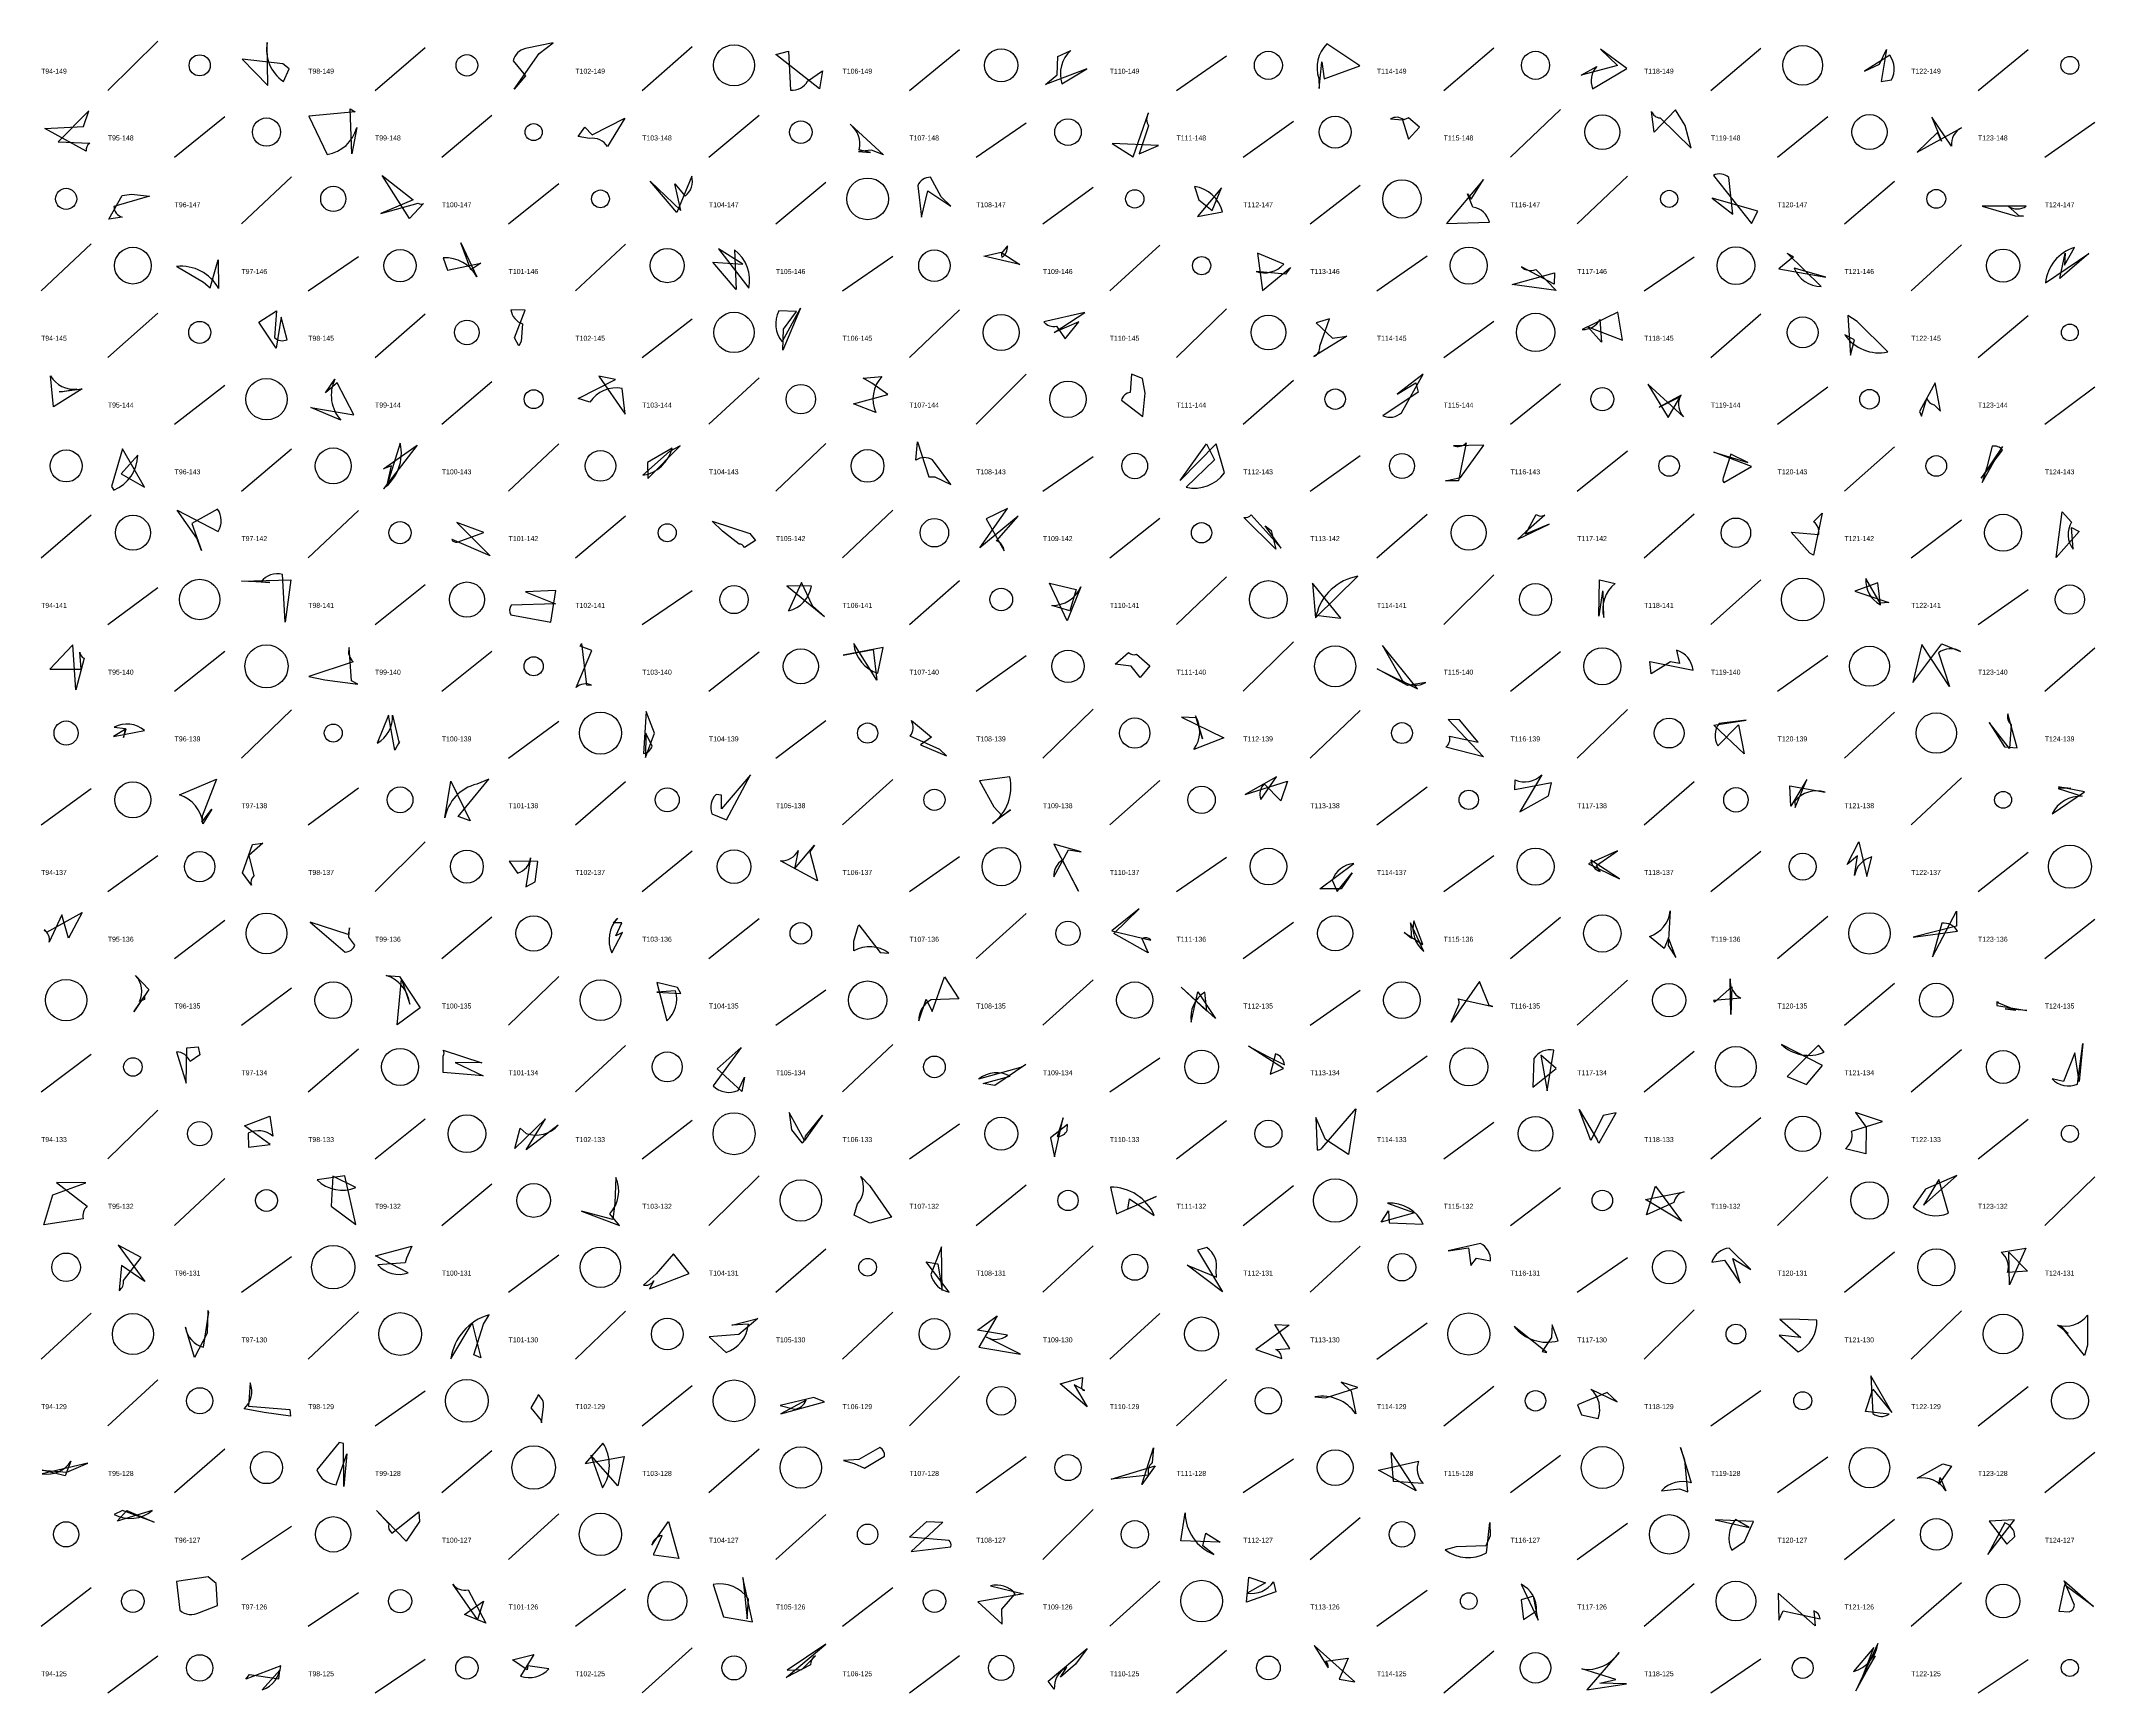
# Model space of a CAD drawing. Header units: millimetres. Extents: x -1 to 9990, y 0 to 15990.
# Drawn here: x 3760 to 4990, y 5000 to 5990 of the extents above; entities that cross this region are included whole.
import ezdxf

# ---------------------------------------------------------------- set-up
doc = ezdxf.new("R2010")
doc.units = ezdxf.units.MM
doc.layers.add('TEXT', color=3, linetype='Continuous')
doc.layers.add('WALL', color=1, linetype='Continuous')

msp = doc.modelspace()

# ---------------------------------------------------------------- linework, layer by layer
for points in [[(3880.4, 5978.7), (3895.7, 5963), (3895.4, 5988.6, 0.3), (3905.1, 5965.4), (3908.6, 5973), (3904.7, 5975.9)], [(4058.2, 5982), (4066.6, 5988.5), (4050.2, 5985.1, 0.3), (4042.8, 5977.7), (4050.2, 5968.7), (4043.3, 5960.7)], [(4200.1, 5981.5), (4207.6, 5983.5), (4208.9, 5960.2, 0.3), (4219, 5965.5), (4227.9, 5971.7), (4226.2, 5961)], [(4368.5, 5969.3), (4369, 5980.2), (4376.6, 5983.8, 0.3), (4371.4, 5964), (4386.3, 5973), (4361.5, 5963.5)], [(4528.4, 5967), (4549.7, 5974.7), (4530.1, 5987.8, 0.3), (4525.3, 5967.1), (4525.4, 5961.2), (4527, 5977)], [(4704, 5974.9), (4682.3, 5969.2), (4691.7, 5974.3, 0.3), (4689.2, 5960.9), (4709.7, 5973.1), (4694, 5984.7)], [(4865.2, 5984.5), (4862, 5965.4), (4868.1, 5966.3, 0.3), (4867.1, 5981), (4852, 5971.5), (4860.9, 5975.6)], [(3788.7, 5947.7), (3770.2, 5929.1), (3789.1, 5928.4, 0.3), (3787, 5923.5), (3762.2, 5937.2), (3785.5, 5938.4)], [(3948.2, 5947.2), (3920.3, 5944.6), (3931.4, 5921.6, 0.3), (3949, 5937.7), (3946.2, 5922), (3945.1, 5948.9)], [(4090.1, 5933.4), (4109.6, 5943.4), (4099.2, 5926.3, 0.3), (4088.5, 5931.2), (4081.6, 5932.3), (4085.6, 5937.9)], [(4401.5, 5928.2), (4414.1, 5920.2), (4423.2, 5946.5, 0.3), (4423.3, 5938.8), (4417.6, 5922), (4429.2, 5926.9)], [(4585.5, 5938), (4579, 5943.5), (4576.1, 5942.4, 0.3), (4568.1, 5942.9), (4575.3, 5942.4), (4579, 5930.8)], [(4738.8, 5948.3), (4726, 5935), (4724.4, 5947.4, 0.3), (4729.6, 5943.5), (4748.2, 5925.3), (4744.7, 5938.9)], [(4895.7, 5934.7), (4883.5, 5923), (4910, 5937.6, 0.3), (4904.1, 5926.6), (4892.3, 5943.9), (4898.1, 5929.5)], [(4249.6, 5923.4), (4256.8, 5922.7), (4249.9, 5924.4, 0.3), (4244.6, 5939.7), (4264.6, 5921.3), (4257.4, 5924.2)], [(3982.9, 5894.5), (3963.5, 5886.3), (3985.9, 5892.5, 0.3), (3989.1, 5892.2), (3980.7, 5883.2), (3964.2, 5909.1)], [(4143.2, 5888.1), (4139.6, 5904.1), (4145.7, 5896.6, 0.3), (4149.7, 5908.6), (4140.7, 5886.8), (4124.7, 5905.6)], [(4304.9, 5890.7), (4299, 5896.2), (4292.7, 5908, 0.3), (4285, 5902.8), (4287.3, 5884), (4291, 5899.8)], [(4623.9, 5906.7), (4601.6, 5880.3), (4627.5, 5881, 0.3), (4617.4, 5890.1), (4614.2, 5898), (4616.4, 5894.8)], [(4760.8, 5895.5), (4773.1, 5885.9), (4770.7, 5907.9, 0.3), (4761.5, 5909.1), (4784.3, 5880.3), (4788.1, 5887.6)], [(3814.1, 5897.8), (3824.9, 5896.7), (3803.5, 5890.4, 0.3), (3808.5, 5884.1), (3800.5, 5882.9), (3808.5, 5897.1)], [(4467, 5901.6), (4452.5, 5884.4), (4467.5, 5887.3, 0.3), (4450.8, 5902.4), (4453.4, 5894.4), (4461.4, 5888.1)], [(4947.3, 5884.6), (4944.8, 5884.6), (4938.1, 5890.6, 0.3), (4948.9, 5890.6), (4922.5, 5890.7), (4942.2, 5884.9)], [(4017.3, 5852.5), (4011.3, 5868.6), (4020.9, 5848.3, 0.3), (4000.9, 5859.6), (4003.4, 5852.3), (4023.3, 5856.4)], [(3861.3, 5841.7), (3866, 5858.5), (3866.3, 5841.4, 0.3), (3841.1, 5854.5), (3841.8, 5854.2), (3857.3, 5845.2)], [(4180.3, 5855.9), (4165.7, 5865), (4183.8, 5841.5, 0.3), (4175.2, 5864.4), (4176.2, 5840.7), (4162.3, 5857)], [(4324.6, 5860.7), (4334.9, 5863.1), (4335.3, 5860, 0.3), (4338.7, 5866.8), (4335.3, 5862.7), (4346.2, 5855.6)], [(4508.3, 5853.8), (4505.2, 5849.9), (4487.6, 5851.5, 0.3), (4504.2, 5855.9), (4488.5, 5862.4), (4491.4, 5840.1)], [(4800.7, 5853), (4828.8, 5848.2), (4809.8, 5853.5, 0.3), (4826.1, 5842.5), (4805.6, 5862.5), (4809.4, 5860.3)], [(4972.2, 5862.5), (4971.7, 5855.3), (4977.7, 5865.9, 0.3), (4960.4, 5844.7), (4986.4, 5862.3), (4969, 5847.3)], [(4666.3, 5850.6), (4666.2, 5843.9), (4646.6, 5854.3, 0.3), (4655.1, 5852.7), (4667.4, 5840.2), (4641.1, 5843.8)], [(3890.5, 5821.2), (3901, 5827.9), (3899.7, 5812, 0.3), (3907.3, 5810.6), (3903.7, 5824.1), (3900.7, 5805.6)], [(4043.6, 5811.7), (4050, 5828.4), (4041.4, 5828.6, 0.3), (4048.4, 5820.2), (4047.6, 5809.6), (4046.1, 5807)], [(4204.7, 5817), (4212.4, 5827.6), (4201.9, 5827.9, 0.3), (4203.8, 5809.4), (4214.8, 5829.6), (4204.2, 5804.3)], [(4366.7, 5814.9), (4385, 5826.9), (4360.6, 5821.4, 0.3), (4368.1, 5818.8), (4373.4, 5811.1), (4381.5, 5821.4)], [(4533.5, 5811.5), (4541.9, 5812.7), (4522.2, 5800.5, 0.3), (4525.9, 5806.7), (4531.7, 5823.1), (4523.6, 5820.8)], [(4707, 5810.4), (4704.2, 5827.1), (4683, 5816.8, 0.3), (4693.5, 5822.8), (4694.6, 5809.1), (4686.3, 5818.4)], [(4843.6, 5801.3), (4846, 5810.6), (4840.2, 5813.5, 0.3), (4865.9, 5803.3), (4847.7, 5821.5), (4842, 5825.1)], [(3784.6, 5781.2), (3767.4, 5770.5), (3765.7, 5789, 0.3), (3781.5, 5781.1), (3773.1, 5779.5), (3770.8, 5779.4)], [(3937.4, 5784.9), (3930.3, 5778.8), (3935.9, 5786.9, 0.3), (3939.5, 5762.4), (3921.6, 5770.1), (3947.4, 5765.7)], [(4094.1, 5788.8), (4109.7, 5766.1), (4108.1, 5781.4, 0.3), (4088.6, 5773.2), (4081.7, 5775.4), (4104, 5786.7)], [(4257.6, 5784.7), (4252.4, 5787.5), (4263.5, 5788.5, 0.3), (4259.9, 5767), (4246.5, 5772.3), (4267.1, 5777.9)], [(4419.6, 5787.3), (4413.1, 5790), (4412.3, 5779.1, 0.3), (4407, 5774.4), (4419.8, 5764.7), (4421.2, 5778.7)], [(4583.3, 5784.9), (4584.7, 5779.2), (4563.6, 5765.1, 0.3), (4574.7, 5766.9), (4587.7, 5790), (4572.2, 5778.1)], [(4742.2, 5777.4), (4729, 5770.2), (4741.5, 5776.4, 0.3), (4743.6, 5764.4), (4722.3, 5784.1), (4734.4, 5764.1)], [(4884.9, 5767.7), (4886.2, 5764.8), (4889.4, 5775.7, 0.3), (4893.7, 5771.7), (4897.6, 5767.9), (4894.3, 5784.8)], [(3808.8, 5745.2), (3802.1, 5722.7), (3803.6, 5720.5, 0.3), (3817.9, 5741.4), (3807.9, 5730.2), (3822, 5722.4)], [(3965.1, 5733.2), (3985.2, 5747.4), (3965, 5721.4, 0.3), (3975.1, 5748.6), (3967.3, 5723.8), (3969.9, 5735)], [(4142.7, 5747.1), (4136.4, 5743.6), (4120.4, 5729.4, 0.3), (4137.9, 5745.7), (4123.2, 5737.1), (4123.3, 5727.5)], [(4295.3, 5728.5), (4304.9, 5723.9), (4293.9, 5738.6, 0.3), (4283.8, 5738.4), (4284.9, 5749.4), (4291.7, 5728.4)], [(4457.9, 5748.3), (4462.8, 5738.7), (4445.8, 5722.3, 0.3), (4468.7, 5730.8), (4463.8, 5748.3), (4442.1, 5726.2)], [(4610, 5728.1), (4624.1, 5747.5), (4605.9, 5747.1, 0.3), (4613.4, 5748.8), (4608.9, 5726), (4601.1, 5726.1)], [(4934.7, 5746.6), (4921.8, 5727.7), (4934.7, 5744.4, 0.3), (4928.4, 5746.8), (4925.3, 5734.2), (4922.5, 5725)], [(4782.2, 5737), (4772, 5742), (4767.3, 5727.8, 0.3), (4767.8, 5725), (4784.3, 5734.6), (4761.7, 5743.2)], [(3853.3, 5691.8), (3841.6, 5708.5), (3866.1, 5695.7, 0.3), (3865.7, 5709.2), (3850.2, 5700.5), (3856.1, 5684.3)], [(4338.8, 5709.5), (4326, 5703.4), (4336.7, 5684.2, 0.3), (4332.2, 5690.1), (4345.2, 5705), (4322.2, 5685.9)], [(4966.8, 5680.2), (4970.4, 5707.5), (4976, 5701.4, 0.3), (4976.9, 5685.1), (4975.9, 5698.1), (4980.6, 5695.7)], [(4029, 5681.2), (4006.1, 5691), (4005.9, 5691, 0.3), (4009.1, 5689.3), (4025.1, 5695.2), (4009, 5701.1)], [(4184.5, 5694.5), (4187.8, 5690.3), (4181.3, 5686.2, 0.3), (4178, 5688.2), (4168, 5696), (4161.9, 5701.9)], [(4496.7, 5696.4), (4499.5, 5685.1), (4480.4, 5704.2, 0.3), (4484.7, 5705.8), (4502.7, 5685.8), (4493, 5699.2)], [(4663.2, 5700.1), (4649, 5694.1), (4655.3, 5705.9, 0.3), (4660.5, 5705.6), (4649.2, 5695.6), (4644.4, 5691.1)], [(4819.3, 5682.8), (4808.1, 5695.3), (4824.6, 5694, 0.3), (4821.5, 5701.6), (4826.6, 5706.8), (4821.5, 5681.5)], [(3909.5, 5666.7), (3906.1, 5641.4), (3904.5, 5670, 0.3), (3891.8, 5665.6), (3896.9, 5665.2), (3880, 5666)], [(4050.2, 5659.6), (4068.1, 5652.4), (4041.6, 5651.7, 0.3), (4041.3, 5645.8), (4065.2, 5641.4), (4068.2, 5660.4)], [(4221.9, 5651.2), (4215.4, 5665.2), (4207.6, 5648.2, 0.3), (4221.3, 5662.9), (4206.6, 5663.1), (4229.1, 5644.8)], [(4379.9, 5661), (4376, 5648.2), (4365.4, 5651.4, 0.3), (4382.6, 5662.5), (4374.6, 5642.3), (4363.9, 5664.8)], [(4521.5, 5664.8), (4523.2, 5644.1), (4548.6, 5668.9, 0.3), (4523.7, 5645.7), (4529.8, 5644.8), (4538.4, 5643.8)], [(4693, 5645), (4693.3, 5666.8), (4702.7, 5664.5, 0.3), (4695.9, 5644.2), (4695.4, 5659.9), (4695, 5660)], [(4866.6, 5653.2), (4861.3, 5652.8), (4852.8, 5667.6, 0.3), (4861.5, 5651.9), (4859.9, 5665), (4846.2, 5660.1)], [(3765.3, 5613.2), (3784, 5613.3), (3783.2, 5623.4, 0.3), (3785.9, 5619.8), (3780.9, 5600.8), (3779, 5627.8)], [(3949.6, 5604.2), (3946, 5606.2), (3944.5, 5626.3, 0.3), (3947, 5617.6), (3920.3, 5608.9), (3930, 5606.9)], [(4083.7, 5628.6), (4086.7, 5603.8), (4089.6, 5603.7, 0.3), (4080.4, 5602.3), (4089.8, 5624.5), (4082.9, 5627)], [(4258.4, 5625.1), (4260.5, 5606.6), (4246.7, 5628.6, 0.3), (4261.2, 5610.8), (4264.4, 5626.3), (4240.4, 5621.7)], [(4412.9, 5615.1), (4403.3, 5616.3), (4411.3, 5623.3, 0.3), (4416.1, 5622.2), (4424.1, 5615.2), (4418.2, 5608.3)], [(4584.4, 5601.5), (4563.3, 5627.5), (4575.4, 5606.3, 0.3), (4589.3, 5605.2), (4578.4, 5603.4), (4560.2, 5613.5)], [(4724.2, 5610.4), (4723.4, 5617.9), (4749.3, 5612.7, 0.3), (4739.4, 5624.7), (4741.3, 5616.6), (4735.8, 5617.6)], [(4881, 5605.3), (4898.4, 5628.4), (4909.5, 5623.9, 0.3), (4896.3, 5623), (4903, 5602.9), (4886.3, 5628.1)], [(3971.8, 5564.7), (3968.1, 5585.8), (3961.2, 5569, 0.3), (3970.4, 5585.7), (3974.5, 5568.8), (3974.6, 5570)], [(4127.3, 5574.9), (4122.3, 5587.9), (4120.7, 5562.8, 0.3), (4126, 5567.1), (4122.1, 5574.9), (4122, 5560.4)], [(4443, 5584.6), (4468.3, 5572.1), (4450.4, 5565.2, 0.3), (4451.3, 5585.4), (4455.5, 5571.5), (4451.7, 5584.2)], [(4935.9, 5566.7), (4943.4, 5566.2), (4937.9, 5586.5, 0.3), (4939.9, 5580), (4938.8, 5565.8), (4926.7, 5581.4)], [(3810.9, 5577.5), (3803.4, 5573), (3822, 5576.6, 0.3), (3803.8, 5578.6), (3810.3, 5577.8), (3809.4, 5572.4)], [(4302.2, 5561.4), (4298.2, 5565.1), (4280.5, 5573.2, 0.3), (4281.2, 5582.5), (4293.2, 5572.6), (4286.7, 5567.9)], [(4602.7, 5583.2), (4623.8, 5560.8), (4601.2, 5566.5, 0.3), (4603.5, 5573.1), (4620.6, 5569.5), (4609.5, 5582.9)], [(4761.7, 5579.7), (4781.2, 5582.7), (4764.9, 5580.8, 0.3), (4764.1, 5567.4), (4776.6, 5579.9), (4779.9, 5562.6)], [(4009.7, 5525), (4028.2, 5547.4), (4020.9, 5544.4, 0.3), (4001.9, 5524.2), (4005.3, 5546.1), (4016.9, 5522.5)], [(4167.5, 5529.7), (4167.5, 5537.8), (4164.2, 5538.1, 0.3), (4161.7, 5526.7), (4170.4, 5523), (4184.8, 5550)], [(4335.6, 5525.4), (4340.6, 5529), (4329.8, 5520.8, 0.3), (4340.1, 5548.8), (4321.9, 5546.3), (4330.6, 5530.8)], [(4506.5, 5546.2), (4502.5, 5534.4), (4492.5, 5544.6, 0.3), (4490.4, 5535.3), (4499.8, 5548.7), (4481.1, 5538.1)], [(4664.6, 5545.2), (4642.6, 5540.9), (4642.7, 5546.9, 0.3), (4658.7, 5549.9), (4645.5, 5527.8), (4662.7, 5537.3)], [(3856.3, 5521.7), (3862.3, 5529.4), (3856.9, 5520.6, 0.3), (3842.8, 5538), (3865, 5547.3), (3856.5, 5525.3)], [(4807.8, 5531.3), (4807.2, 5543.3), (4828.4, 5539.6, 0.3), (4810.2, 5534.2), (4810.5, 5530.4), (4817.4, 5547.1)], [(4975.6, 5542), (4968, 5541.7), (4982.3, 5537.1, 0.3), (4964.3, 5526.7), (4983.7, 5539.7), (4968.1, 5542.8)], [(3892.9, 5509), (3884.4, 5501.7), (3887.4, 5489.4, 0.3), (3886, 5483.8), (3880.6, 5491.2), (3886.6, 5508.2)], [(4057.5, 5498), (4040.4, 5498.3), (4045.4, 5491.1, 0.3), (4053.2, 5500.3), (4050.4, 5482.8), (4055.8, 5485.8)], [(4220.4, 5503.9), (4225, 5486.4), (4202.9, 5498.5, 0.3), (4213.4, 5504.7), (4211.2, 5493.7), (4223.1, 5507.8)], [(4366.5, 5508.4), (4381.3, 5480.2), (4371.8, 5498.9, 0.3), (4366.6, 5488.8), (4375.2, 5505.1), (4382.9, 5503.9)], [(4686.8, 5496.7), (4705.2, 5487.6), (4688.1, 5498.9, 0.3), (4693.8, 5492), (4691.5, 5495.6), (4704, 5504.4)], [(4848.7, 5509.9), (4853.5, 5489.1), (4856.3, 5500.8, 0.3), (4846.1, 5489.6), (4847.8, 5501.4), (4841.6, 5496.2)], [(4538.6, 5481.6), (4525.9, 5481.6), (4546.1, 5496.8, 0.3), (4533.3, 5486.8), (4536.2, 5480.1), (4545.2, 5491.3)], [(3776.5, 5452.1), (3772.4, 5466.1), (3764.9, 5449.7, 0.3), (3761.8, 5457.1), (3763.4, 5455.8), (3784.7, 5467.6)], [(3943.9, 5454.4), (3921.2, 5461.8), (3942.1, 5443.8, 0.3), (3948, 5447.9), (3944.4, 5452.7), (3944.8, 5458.4)], [(4107.8, 5461.4), (4102.7, 5461.3), (4105.2, 5464.1, 0.3), (4101.8, 5443.3), (4108.2, 5455.6), (4104.2, 5453.6)], [(4417.7, 5469.7), (4401.3, 5456.5), (4424.7, 5451, 0.3), (4419.3, 5452), (4423.1, 5443.4), (4402.4, 5454.9)], [(4576.3, 5455.5), (4587.6, 5448.4), (4582.2, 5462.5, 0.3), (4588.2, 5444.2), (4580.1, 5461.3), (4580.7, 5451.9)], [(4734.7, 5452.4), (4732, 5445.9), (4723.2, 5453.2, 0.3), (4735.6, 5468.5), (4734.4, 5447.7), (4739, 5440.6)], [(4907.2, 5459.3), (4881.1, 5452.8), (4907.8, 5456.3, 0.3), (4898.3, 5461.1), (4892.7, 5440.9), (4907.1, 5468.3)], [(4249.7, 5460.2), (4262.6, 5443.5), (4267.7, 5443.2, 0.3), (4246.8, 5444.5), (4246.7, 5450.3), (4249.3, 5459.3)], [(3821.9, 5417.3), (3821.9, 5415.3), (3818.9, 5414.1, 0.3), (3816.6, 5429.8), (3824.5, 5421.4), (3815.5, 5408)], [(3973.3, 5400.2), (3975.9, 5427.6), (3980.8, 5412.6, 0.3), (3966.6, 5429.8), (3974.6, 5429.2), (3987.1, 5410.4)], [(4141.1, 5422.6), (4128.7, 5425.6), (4134.7, 5402.7, 0.3), (4139.9, 5420.6), (4128.8, 5419.8), (4143.2, 5419)], [(4301.1, 5428.9), (4309.7, 5415.8), (4293.1, 5415.2, 0.3), (4285.7, 5402.6), (4290.1, 5415.6), (4293.6, 5408.2)], [(4621.4, 5426.1), (4604.4, 5401.8), (4609, 5412.3, 0.3), (4608.7, 5415.7), (4629.5, 5411.3), (4627.3, 5411.9)], [(4772.5, 5423), (4772, 5406.5), (4771.5, 5427.8, 0.3), (4777.9, 5416.2), (4761.6, 5414.7), (4762.1, 5413.8)], [(4442.7, 5422.7), (4458.2, 5408.5), (4456.9, 5419.8, 0.3), (4448.7, 5401.9), (4452.7, 5419.9), (4463.3, 5404.1)], [(4936.2, 5409.8), (4942.6, 5409), (4932.5, 5413.1, 0.3), (4931.2, 5414), (4931.3, 5411.8), (4949.2, 5408.9)], [(4483.1, 5387.5), (4494.3, 5381.5), (4504.6, 5376.2, 0.3), (4499.3, 5382.9), (4496, 5370.7), (4504, 5374)], [(4817.3, 5364.4), (4826.9, 5375.9), (4802.3, 5388.5, 0.3), (4827.8, 5383.8), (4824.5, 5388.1), (4805.6, 5369.3)], [(4977.9, 5383.5), (4971.1, 5366.3), (4964.3, 5367.8, 0.3), (4979.5, 5364.7), (4982.8, 5389.1), (4980.5, 5366.2)], [(3854.1, 5387), (3855.1, 5382.2), (3849.2, 5378.2, 0.3), (3841.2, 5384.1), (3846.8, 5365.2), (3847.3, 5386.4)], [(4024.8, 5369.6), (4000.8, 5371.6), (4000.9, 5381.5, 0.3), (4000.8, 5385.1), (4024, 5377.5), (4007.9, 5377.7)], [(4164.8, 5373.9), (4179.2, 5386.7), (4162.4, 5363.6, 0.3), (4177.5, 5360.9), (4181.3, 5368.8), (4179.6, 5360.2)], [(4331.1, 5363.9), (4324.2, 5365.1), (4340.3, 5369.5, 0.3), (4321.7, 5367.8), (4346.7, 5374.8), (4349.8, 5376.5)], [(4658.2, 5382), (4662, 5360.7), (4666, 5385.1, 0.3), (4654, 5380.1), (4653.4, 5362.8), (4667.4, 5374.1)], [(3881.9, 5339.8), (3897, 5345.5), (3898.8, 5333.6, 0.3), (3884, 5335.3), (3884.2, 5326.9), (3897.2, 5328.5)], [(4043.7, 5326.1), (4047, 5338.3), (4050.6, 5335.1, 0.3), (4069.7, 5340.1), (4050.6, 5325.4), (4062.1, 5344)], [(4208.1, 5347.7), (4209.5, 5337.4), (4215.5, 5329.5, 0.3), (4217.8, 5333.5), (4228, 5346.1), (4217.2, 5331)], [(4366.9, 5321.1), (4372.2, 5344.5), (4368.5, 5333.4, 0.3), (4374.6, 5337), (4374.7, 5340.6), (4364.6, 5332.6)], [(4529.2, 5331.5), (4523.4, 5344.8), (4524.2, 5325.3, 0.3), (4527.2, 5326.5), (4547.4, 5349.8), (4543, 5322.5)], [(4688.1, 5330.9), (4681.1, 5349.6), (4692, 5331.3, 0.3), (4693.2, 5329.5), (4703.2, 5347.6), (4695.4, 5346)], [(4853.1, 5338.9), (4852.8, 5322.9), (4840.6, 5326, 0.3), (4844.3, 5336.5), (4862.7, 5342.4), (4846.7, 5347.8)], [(3786.9, 5305.6), (3769.3, 5305.7), (3787.7, 5291.5, 0.3), (3785.3, 5284.1), (3761.6, 5280.4), (3767.1, 5298.4)], [(3948.6, 5280.6), (3942, 5309.7), (3925.3, 5307.3, 0.3), (3948.5, 5302.8), (3934.8, 5309.5), (3933.8, 5291.6)], [(4083.7, 5288.6), (4106.4, 5280.1), (4100.6, 5287.1, 0.3), (4104.3, 5308.7), (4103.6, 5293.3), (4102.5, 5283.6)], [(4256.4, 5281.4), (4247, 5286.3), (4249, 5292.9, 0.3), (4251, 5309.3), (4256.1, 5303.9), (4269.3, 5285.1)], [(4410.8, 5289.8), (4411.9, 5296), (4426.7, 5286, 0.3), (4400.4, 5303), (4404, 5287.1), (4427.8, 5297.3)], [(4742.5, 5282.6), (4720.8, 5295.5), (4744, 5300.2, 0.3), (4737.9, 5293.8), (4721.5, 5286.4), (4726.9, 5303.5)], [(4907.4, 5310), (4888.5, 5301.7), (4881.2, 5291.2, 0.3), (4902.3, 5287.4), (4896.6, 5307.6), (4887.3, 5292.2)], [(4567, 5288.7), (4567.3, 5281.7), (4587.8, 5280.9, 0.3), (4566.4, 5293.4), (4582.5, 5287.5), (4562.6, 5282)], [(3822.2, 5246.5), (3808.1, 5256.1), (3806.7, 5241, 0.3), (3809.3, 5247.1), (3819.9, 5260.9), (3806.2, 5268.3)], [(3978.8, 5260.5), (3978.1, 5257.7), (3961.7, 5256.4, 0.3), (3979.9, 5251.6), (3960.2, 5261.8), (3982.1, 5267.7)], [(4299.7, 5241), (4299.2, 5267.3), (4292.9, 5250.6, 0.3), (4303.8, 5240.1), (4290, 5258.2), (4297, 5257.1)], [(4446.3, 5256.3), (4464, 5249), (4463.7, 5252.8, 0.3), (4458.2, 5266.8), (4452.5, 5265.2), (4467.6, 5240.2)], [(4616.2, 5256), (4619.6, 5260.5), (4628.1, 5258.8, 0.3), (4622, 5269.2), (4602.6, 5264.8), (4614.8, 5266.7)], [(4773.1, 5260.2), (4784, 5253.6), (4771, 5266.5, 0.3), (4760.5, 5258), (4768.1, 5259.2), (4777.6, 5245.5)], [(4938.5, 5264), (4949.6, 5252.6), (4937.7, 5251.8, 0.3), (4933.9, 5264), (4948.6, 5266.5), (4938.9, 5244.5)], [(4138.8, 5263.1), (4128.4, 5251), (4120.7, 5244.3, 0.3), (4127, 5246.8), (4124.3, 5242.1), (4148.2, 5251.2)], [(3859.5, 5215.6), (3851.8, 5200.9), (3846.4, 5219.1, 0.3), (3857.3, 5207.1), (3860.4, 5228), (3859.8, 5229.1)], [(4019.2, 5202.5), (4025, 5221), (4028.3, 5226.4, 0.3), (4005.4, 5200.2), (4018.2, 5221.5), (4023.4, 5200.7)], [(4177.8, 5214.7), (4160.2, 5213.4), (4170.2, 5204, 0.3), (4183.6, 5220.9), (4173.7, 5220.4), (4189.3, 5224.3)], [(4321.7, 5207.2), (4346.6, 5202.9), (4326.2, 5213.1, 0.3), (4338.7, 5214.3), (4320.8, 5217.3), (4332.5, 5225.8)], [(4507.4, 5220.3), (4487.5, 5205.7), (4503, 5200.4, 0.3), (4499.4, 5205.7), (4507.8, 5206.4), (4498.9, 5220.8)], [(4658.9, 5204.5), (4661.7, 5204), (4642.1, 5219.6, 0.3), (4668.5, 5211), (4664.9, 5220.5), (4664.6, 5213)], [(4813.9, 5212.9), (4800.9, 5214.4), (4812.2, 5204.3, 0.3), (4823.5, 5223.4), (4813, 5223.7), (4801.3, 5223.9)], [(4969.4, 5220.2), (4974, 5215.4), (4967.6, 5220.3, 0.3), (4985.5, 5226.2), (4985.6, 5208.4), (4983.7, 5202.2)], [(3909.3, 5165.8), (3893.7, 5167.9), (3881.6, 5170.1, 0.3), (3885.3, 5185.7), (3884.2, 5171.8), (3908.9, 5169.8)], [(4059.5, 5163.1), (4059.6, 5161.8), (4060.8, 5171.5, 0.3), (4057.6, 5178.5), (4057.2, 5177.6), (4053.3, 5170.8)], [(4370.3, 5185.2), (4383.7, 5188.9), (4383, 5182.8, 0.3), (4385, 5181.2), (4378.7, 5184.5), (4386.4, 5171.4)], [(4538.6, 5186.1), (4544.6, 5180.7), (4547.3, 5167.1, 0.3), (4522.9, 5177.3), (4529.2, 5176.8), (4548.6, 5182.9)], [(4680.1, 5172.5), (4682.6, 5166.5), (4692.5, 5164.3, 0.3), (4688.2, 5182), (4703.9, 5174.4), (4697.9, 5180)], [(4868.3, 5168), (4855.7, 5189.9), (4857, 5167.3, 0.3), (4866.7, 5166.9), (4852.6, 5168.5), (4857, 5181.9)], [(4222.8, 5176.9), (4202.6, 5172.2), (4211.2, 5170, 0.3), (4218.1, 5175.3), (4203, 5167.2), (4229.2, 5174.3)], [(3941.2, 5149.4), (3938.6, 5150), (3925.1, 5133.7, 0.3), (3936.7, 5124.7), (3943.1, 5143.2), (3941.3, 5123.7)], [(4105.4, 5124.1), (4089.3, 5142.5), (4096.3, 5122.9, 0.3), (4096.4, 5149.7), (4085.9, 5137.5), (4109.1, 5141.7)], [(4247, 5137.5), (4253.2, 5134.7), (4265.1, 5141.8, 0.3), (4262.4, 5147.1), (4249.7, 5139.8), (4240.6, 5139.2)], [(4419.2, 5124.8), (4426.2, 5146.9), (4425.5, 5138.1, 0.3), (4423.3, 5130.4), (4400.9, 5128.1), (4427.2, 5136)], [(4583.5, 5121), (4560.9, 5133.4), (4585, 5138.9, 0.3), (4587.7, 5125.5), (4570, 5126.7), (4568.6, 5144)], [(4744.4, 5139.4), (4741.9, 5147), (4748.2, 5125.8, 0.3), (4730.5, 5121.1), (4741.3, 5122.3), (4746.2, 5120.5)], [(3775.4, 5132.3), (3788, 5137.6), (3760.6, 5131.3, 0.3), (3777.9, 5138.8), (3774.5, 5130.1), (3760.6, 5133.5)], [(4896.6, 5125.1), (4897.4, 5129), (4900.8, 5121, 0.3), (4883.6, 5128.6), (4899, 5137.3), (4904.2, 5135.8)], [(3827.7, 5102.3), (3808.8, 5109.2), (3803.8, 5106.8, 0.3), (3826.6, 5109.3), (3805.6, 5102.8), (3811.4, 5109.3)], [(3978.6, 5091), (3960.8, 5109.3), (3968.2, 5101.2, 0.3), (3970.1, 5095.7), (3986.3, 5108.5), (3986.7, 5102.7)], [(4466.1, 5090.3), (4442.5, 5091.1), (4445.1, 5107.8, 0.3), (4462.3, 5083), (4455.7, 5088.1), (4457.5, 5095.7)], [(4127, 5082.5), (4127, 5083.3), (4131.9, 5094.3, 0.3), (4125.8, 5088.6), (4135.7, 5102.7), (4141.9, 5080.6)], [(4300, 5102.3), (4281, 5084.8), (4304.8, 5087.6, 0.3), (4303.8, 5091.4), (4280.1, 5093.3), (4290.4, 5102.6)], [(4625.3, 5088.1), (4607.4, 5087.5), (4600.9, 5085.8, 0.3), (4625.7, 5083.9), (4627.6, 5102), (4627.9, 5094.1)], [(4762.5, 5103.7), (4782.9, 5099.2), (4774.8, 5103.8, 0.3), (4772.5, 5085.5), (4780.2, 5090.8), (4785.5, 5102.6)], [(4926.6, 5102.8), (4937.3, 5089.1), (4942.1, 5093.8, 0.3), (4936.1, 5101.9), (4925.9, 5082.9), (4941.8, 5103.6)], [(3860, 5069.6), (3841.2, 5066.8), (3843, 5049.5, 0.3), (3854.8, 5048.2), (3865.7, 5052.3), (3864.8, 5065.5)], [(4180.2, 5069.1), (4182.8, 5044.3), (4183.7, 5056.2, 0.3), (4162.5, 5064.9), (4168.6, 5045.6), (4186.1, 5042.5)], [(4483.3, 5069.4), (4493.2, 5065.9), (4482.2, 5059.8, 0.3), (4498, 5066.6), (4499.4, 5060.5), (4481.8, 5054.4)], [(4024.9, 5055), (4021.4, 5043.9), (4006.5, 5065.1, 0.3), (4015.7, 5061.8), (4026.3, 5041.8), (4013.6, 5047)], [(4335.6, 5041.2), (4335.3, 5050.1), (4343.3, 5059.4, 0.3), (4328.6, 5064.1), (4348.4, 5059.4), (4321.1, 5054.6)], [(4646.4, 5055.8), (4647.8, 5044), (4655.6, 5049.1, 0.3), (4646.3, 5065.1), (4656.5, 5043.5), (4653.7, 5058)], [(4800.7, 5043.5), (4803.2, 5049.1), (4825.4, 5044.3, 0.3), (4821.6, 5049.2), (4822.4, 5040.1), (4800.3, 5059.8)], [(4971.8, 5064.8), (4968.3, 5048.9), (4974.5, 5048.5, 0.3), (4977.7, 5052.6), (4971.6, 5067.2), (4989.1, 5051.8)], [(4042.3, 5019.8), (4055.2, 5023), (4047.2, 5010.1, 0.3), (4064.1, 5014.4), (4051.6, 5016.3), (4051.2, 5013.9)], [(4206.9, 5013.6), (4215.6, 5014), (4223.8, 5022.2, 0.3), (4220.8, 5016.8), (4206.3, 5009.3), (4229.9, 5029.2)], [(4379.4, 5017.3), (4370.6, 5009.4), (4374.4, 5015.5, 0.3), (4366.8, 5002.2), (4363.1, 5007.1), (4386.5, 5026.6)], [(4546.7, 5006.7), (4522.5, 5028.5), (4530.8, 5015.1, 0.3), (4529.3, 5019), (4542.8, 5020.9), (4537.3, 5008.3)], [(4693.5, 5005.9), (4703.1, 5008.1), (4682.8, 5014.4, 0.3), (4705, 5024.3), (4685.7, 5001.8), (4709.5, 5005.5)], [(4850.5, 5008.5), (4857.5, 5027.2), (4845.4, 5012.8, 0.3), (4860, 5029.6), (4846.8, 5001.3), (4858.4, 5022.2)], [(3902.3, 5008.4), (3903, 5013.7), (3892.5, 5001.9, 0.3), (3903.5, 5016.3), (3882.6, 5008.3), (3884.9, 5011.1)]]:
    msp.add_lwpolyline(points, format="xyb", close=True)
for centre, radius in [((3855, 5975), 6.31), ((4015, 5975), 6.47), ((4175, 5975), 12.3), ((4335, 5975), 9.93), ((4495, 5975), 8.39), ((4655, 5975), 8.39), ((4815, 5975), 11.9), ((4975, 5975), 5.36), ((3895, 5935), 8.45), ((4215, 5935), 6.77), ((4375, 5935), 7.95), ((4535, 5935), 9.54), ((4695, 5935), 10.4), ((4855, 5935), 10.5), ((4055, 5935), 5.11), ((4255, 5895), 12.5), ((4575, 5895), 11.5), ((3775, 5895), 6.33), ((3935, 5895), 7.56), ((4095, 5895), 5.32), ((4415, 5895), 5.49), ((4735, 5895), 5.12), ((4895, 5895), 5.65), ((3815, 5855), 11), ((3975, 5855), 9.66), ((4135, 5855), 10.2), ((4295, 5855), 9.43), ((4455, 5855), 5.45), ((4615, 5855), 11.1), ((4775, 5855), 11.3), ((4935, 5855), 9.97), ((3855, 5815), 6.61), ((4015, 5815), 7.39), ((4175, 5815), 12.1), ((4335, 5815), 10.8), ((4495, 5815), 10.4), ((4655, 5815), 11.5), ((4815, 5815), 9.25), ((4975, 5815), 5.02), ((3895, 5775), 12.4), ((4215, 5775), 8.82), ((4375, 5775), 10.9), ((4535, 5775), 6.11), ((4695, 5775), 6.91), ((4055, 5775), 5.66), ((4855, 5775), 5.88), ((3775, 5735), 9.58), ((3935, 5735), 10.8), ((4095, 5735), 9.18), ((4255, 5735), 9.8), ((4415, 5735), 7.7), ((4575, 5735), 7.5), ((4735, 5735), 6.15), ((4895, 5735), 6.18), ((3815, 5695), 10.5), ((3975, 5695), 6.64), ((4135, 5695), 5.4), ((4295, 5695), 8.53), ((4455, 5695), 6.07), ((4615, 5695), 10.5), ((4775, 5695), 8.83), ((4935, 5695), 11.1), ((3855, 5655), 12.1), ((4015, 5655), 10.5), ((4175, 5655), 8.45), ((4335, 5655), 6.81), ((4495, 5655), 11.3), ((4655, 5655), 9.61), ((4815, 5655), 12.8), ((4975, 5655), 8.78), ((3895, 5615), 12.9), ((4215, 5615), 10.5), ((4375, 5615), 9.71), ((4535, 5615), 12.3), ((4695, 5615), 11.1), ((4855, 5615), 12), ((4055, 5615), 5.71), ((4095, 5575), 12.6), ((4895, 5575), 12.1), ((3775, 5575), 7.23), ((3935, 5575), 5.38), ((4255, 5575), 6.06), ((4415, 5575), 9.06), ((4575, 5575), 6.25), ((4735, 5575), 8.94), ((3815, 5535), 10.8), ((3975, 5535), 7.71), ((4135, 5535), 7.19), ((4295, 5535), 6.34), ((4455, 5535), 8.21), ((4615, 5535), 5.8), ((4775, 5535), 7.32), ((4935, 5535), 5.08), ((3855, 5495), 9.11), ((4015, 5495), 9.85), ((4175, 5495), 10.1), ((4335, 5495), 11.5), ((4495, 5495), 11), ((4655, 5495), 11.1), ((4815, 5495), 8.11), ((4975, 5495), 12.9), ((3895, 5455), 12.2), ((4055, 5455), 10.6), ((4215, 5455), 6.45), ((4375, 5455), 7.3), ((4535, 5455), 10.5), ((4695, 5455), 11.2), ((4855, 5455), 12.4), ((3775, 5415), 12.4), ((3935, 5415), 11), ((4095, 5415), 12.2), ((4255, 5415), 11.5), ((4415, 5415), 10.9), ((4575, 5415), 11), ((4735, 5415), 9.94), ((4895, 5415), 10.1), ((3815, 5375), 5.55), ((3975, 5375), 11.1), ((4135, 5375), 9), ((4295, 5375), 6.51), ((4455, 5375), 10.1), ((4615, 5375), 11.4), ((4775, 5375), 12.2), ((4935, 5375), 9.86), ((3855, 5335), 7.28), ((4015, 5335), 11.3), ((4175, 5335), 12.6), ((4335, 5335), 9.88), ((4495, 5335), 8.14), ((4655, 5335), 10.4), ((4815, 5335), 10.6), ((4975, 5335), 5.1), ((3895, 5295), 6.57), ((4055, 5295), 10.1), ((4215, 5295), 12.4), ((4535, 5295), 13), ((4855, 5295), 11.2), ((4375, 5295), 6.1), ((4695, 5295), 6.15), ((3935, 5255), 13), ((4095, 5255), 12.1), ((4735, 5255), 9.98), ((4895, 5255), 11.1), ((3775, 5255), 8.53), ((4255, 5255), 5.29), ((4415, 5255), 7.81), ((4575, 5255), 8.21), ((3975, 5215), 12.8), ((4615, 5215), 12.6), ((3815, 5215), 12.3), ((4135, 5215), 9.5), ((4295, 5215), 9.21), ((4455, 5215), 10.2), ((4775, 5215), 5.92), ((4935, 5215), 11.9), ((3855, 5175), 7.84), ((4015, 5175), 12.8), ((4175, 5175), 12.5), ((4335, 5175), 8.57), ((4495, 5175), 7.89), ((4655, 5175), 6.13), ((4815, 5175), 5.41), ((4975, 5175), 11.1), ((3895, 5135), 9.64), ((4055, 5135), 13), ((4215, 5135), 12.4), ((4375, 5135), 7.84), ((4535, 5135), 10.7), ((4695, 5135), 12.6), ((4855, 5135), 12.1), ((3935, 5095), 10.6), ((4095, 5095), 12.7), ((4735, 5095), 11.8), ((4895, 5095), 9.51), ((3775, 5095), 7.55), ((4255, 5095), 6.13), ((4415, 5095), 8.2), ((4575, 5095), 7.67), ((3815, 5055), 6.76), ((3975, 5055), 6.97), ((4135, 5055), 11.7), ((4295, 5055), 6.77), ((4455, 5055), 12.5), ((4615, 5055), 5), ((4775, 5055), 11.9), ((4935, 5055), 10.1), ((3855, 5015), 7.9), ((4015, 5015), 6.67), ((4175, 5015), 7.25), ((4335, 5015), 7.59), ((4495, 5015), 7.12), ((4655, 5015), 9.14), ((4815, 5015), 6.27), ((4975, 5015), 5.12)]:
    msp.add_circle(centre, radius)
at = {"layer": 'WALL'}
for p, q in [((3800, 5960), (3830, 5989.5)), ((3960, 5960), (3990, 5985.7)), ((4120, 5960), (4150, 5986.2)), ((4280, 5960), (4310, 5984.4)), ((4440, 5960), (4470, 5980.7)), ((4600, 5960), (4630, 5985.5)), ((4760, 5960), (4790, 5985.3)), ((4920, 5960), (4950, 5984.4)), ((3840, 5920), (3870, 5944.4)), ((4000, 5920), (4030, 5945.1)), ((4160, 5920), (4190, 5945.2)), ((4480, 5920), (4510, 5941.5)), ((4640, 5920), (4670, 5948.6)), ((4800, 5920), (4830, 5944.4)), ((4960, 5920), (4990, 5941)), ((4320, 5920), (4350, 5940.6)), ((3880, 5880), (3910, 5908.3)), ((4040, 5880), (4070, 5904.3)), ((4200, 5880), (4230, 5905)), ((4680, 5880), (4710, 5908.7)), ((4840, 5880), (4870, 5905.7)), ((4360, 5880), (4390, 5902)), ((4520, 5880), (4550, 5903.3)), ((3760, 5840), (3790, 5868)), ((4080, 5840), (4110, 5867.9)), ((4400, 5840), (4430, 5867.2)), ((4880, 5840), (4910, 5867.5)), ((3920, 5840), (3950, 5860.5)), ((4240, 5840), (4270, 5860.6)), ((4560, 5840), (4590, 5860.8)), ((4720, 5840), (4750, 5860.3)), ((3800, 5800), (3830, 5826.6)), ((3960, 5800), (3990, 5826.2)), ((4120, 5800), (4150, 5823.2)), ((4280, 5800), (4310, 5828.5)), ((4440, 5800), (4470, 5829.2)), ((4600, 5800), (4630, 5821.7)), ((4760, 5800), (4790, 5826.2)), ((4920, 5800), (4950, 5825.2)), ((3840, 5760), (3870, 5783.4)), ((4000, 5760), (4030, 5785.6)), ((4160, 5760), (4190, 5787.7)), ((4320, 5760), (4350, 5790)), ((4480, 5760), (4510, 5786.4)), ((4640, 5760), (4670, 5784.2)), ((4800, 5760), (4830, 5782.4)), ((4960, 5760), (4990, 5782.5)), ((3880, 5720), (3910, 5745.2)), ((4040, 5720), (4070, 5748.2)), ((4200, 5720), (4230, 5748.5)), ((4840, 5720), (4870, 5746.4)), ((4360, 5720), (4390, 5740.7)), ((4520, 5720), (4550, 5741.3)), ((4680, 5720), (4710, 5744)), ((3920, 5680), (3950, 5708.4)), ((4240, 5680), (4270, 5708.6)), ((3760, 5680), (3790, 5705.7)), ((4080, 5680), (4110, 5705.1)), ((4400, 5680), (4430, 5703.8)), ((4560, 5680), (4590, 5706.1)), ((4720, 5680), (4750, 5706.4)), ((4880, 5680), (4910, 5702.8)), ((3800, 5640), (3830, 5662.2)), ((3960, 5640), (3990, 5664)), ((4120, 5640), (4150, 5660.5)), ((4280, 5640), (4310, 5666.3)), ((4440, 5640), (4470, 5668.5)), ((4600, 5640), (4630, 5669.8)), ((4760, 5640), (4790, 5666.8)), ((4920, 5640), (4950, 5661)), ((3840, 5600), (3870, 5624)), ((4000, 5600), (4030, 5624)), ((4160, 5600), (4190, 5623.6)), ((4320, 5600), (4350, 5621.5)), ((4480, 5600), (4510, 5629.7)), ((4640, 5600), (4670, 5623.8)), ((4800, 5600), (4830, 5621.5)), ((4960, 5600), (4990, 5626.1)), ((3880, 5560), (3910, 5589)), ((4360, 5560), (4390, 5589.3)), ((4520, 5560), (4550, 5588.5)), ((4680, 5560), (4710, 5589.2)), ((4840, 5560), (4870, 5587.6)), ((4040, 5560), (4070, 5582.1)), ((4200, 5560), (4230, 5582.6)), ((4880, 5520), (4910, 5548.2)), ((3760, 5520), (3790, 5541.8)), ((3920, 5520), (3950, 5542.1)), ((4080, 5520), (4110, 5546)), ((4240, 5520), (4270, 5547.2)), ((4400, 5520), (4430, 5546.6)), ((4560, 5520), (4590, 5542.8)), ((4720, 5520), (4750, 5546)), ((3800, 5480), (3830, 5501.7)), ((3960, 5480), (3990, 5509.9)), ((4120, 5480), (4150, 5504.4)), ((4280, 5480), (4310, 5501)), ((4440, 5480), (4470, 5500.7)), ((4600, 5480), (4630, 5501.6)), ((4760, 5480), (4790, 5504.2)), ((4920, 5480), (4950, 5503.7)), ((3840, 5440), (3870, 5463)), ((4000, 5440), (4030, 5465)), ((4160, 5440), (4190, 5463.9)), ((4320, 5440), (4350, 5466.9)), ((4480, 5440), (4510, 5461.8)), ((4640, 5440), (4670, 5464.7)), ((4800, 5440), (4830, 5465.4)), ((4960, 5440), (4990, 5463.5)), ((4040, 5400), (4070, 5429.1)), ((4360, 5400), (4390, 5427.1)), ((4680, 5400), (4710, 5427)), ((4840, 5400), (4870, 5425.2)), ((3880, 5400), (3910, 5422.3)), ((4200, 5400), (4230, 5421.2)), ((4520, 5400), (4550, 5420.9)), ((4080, 5360), (4110, 5387.8)), ((4240, 5360), (4270, 5388.5)), ((3760, 5360), (3790, 5382.7)), ((3920, 5360), (3950, 5385.9)), ((4400, 5360), (4430, 5380.4)), ((4560, 5360), (4590, 5381.7)), ((4720, 5360), (4750, 5384.4)), ((4880, 5360), (4910, 5385.5)), ((3800, 5320), (3830, 5349.2)), ((3960, 5320), (3990, 5344)), ((4120, 5320), (4150, 5343.1)), ((4280, 5320), (4310, 5341)), ((4440, 5320), (4470, 5343)), ((4600, 5320), (4630, 5341.9)), ((4760, 5320), (4790, 5344.7)), ((4920, 5320), (4950, 5343.7)), ((3840, 5280), (3870, 5308.1)), ((4000, 5280), (4030, 5305)), ((4160, 5280), (4190, 5309.8)), ((4320, 5280), (4350, 5304.4)), ((4480, 5280), (4510, 5303.9)), ((4640, 5280), (4670, 5302.7)), ((4800, 5280), (4830, 5309.1)), ((4960, 5280), (4990, 5309.2)), ((4200, 5240), (4230, 5266.1)), ((4360, 5240), (4390, 5267.8)), ((4520, 5240), (4550, 5267.6)), ((3880, 5240), (3910, 5261.5)), ((4040, 5240), (4070, 5262.4)), ((4680, 5240), (4710, 5260.9)), ((4840, 5240), (4870, 5264.3)), ((3920, 5200), (3950, 5228.2)), ((4080, 5200), (4110, 5228.7)), ((4240, 5200), (4270, 5228.1)), ((4720, 5200), (4750, 5229.4)), ((4880, 5200), (4910, 5228.8)), ((3760, 5200), (3790, 5227.4)), ((4400, 5200), (4430, 5227.3)), ((4560, 5200), (4590, 5221.8)), ((3800, 5160), (3830, 5187.6)), ((3960, 5160), (3990, 5181)), ((4120, 5160), (4150, 5184.2)), ((4280, 5160), (4310, 5189.7)), ((4440, 5160), (4470, 5187.7)), ((4600, 5160), (4630, 5183.7)), ((4760, 5160), (4790, 5181.1)), ((4920, 5160), (4950, 5183.5)), ((3840, 5120), (3870, 5146.3)), ((4000, 5120), (4030, 5145.3)), ((4160, 5120), (4190, 5146.2)), ((4320, 5120), (4350, 5141.6)), ((4640, 5120), (4670, 5142.5)), ((4800, 5120), (4830, 5141.5)), ((4960, 5120), (4990, 5144.3)), ((4480, 5120), (4510, 5140.3)), ((4040, 5080), (4070, 5107.2)), ((4200, 5080), (4230, 5106.8)), ((4360, 5080), (4390, 5109.8)), ((4520, 5080), (4550, 5105.1)), ((3880, 5080), (3910, 5100)), ((4680, 5080), (4710, 5101.7)), ((4840, 5080), (4870, 5104)), ((3760, 5040), (3790, 5063.2)), ((3920, 5040), (3950, 5060.2)), ((4080, 5040), (4110, 5062.4)), ((4240, 5040), (4270, 5063.2)), ((4400, 5040), (4430, 5067)), ((4560, 5040), (4590, 5061.6)), ((4720, 5040), (4750, 5065.5)), ((4880, 5040), (4910, 5066.2)), ((3800, 5000), (3830, 5022.2)), ((3960, 5000), (3990, 5020.2)), ((4120, 5000), (4150, 5027)), ((4280, 5000), (4310, 5022.4)), ((4440, 5000), (4470, 5025.6)), ((4600, 5000), (4630, 5025.2)), ((4760, 5000), (4790, 5020.5)), ((4920, 5000), (4950, 5020.1))]:
    msp.add_line(p, q, dxfattribs=at)

# ---------------------------------------------------------------- texts
at = {"layer": 'TEXT'}
for s, p in [('T94-149', (3760, 5970)), ('T98-149', (3920, 5970)), ('T102-149', (4080, 5970)), ('T106-149', (4240, 5970)), ('T110-149', (4400, 5970)), ('T114-149', (4560, 5970)), ('T118-149', (4720, 5970)), ('T122-149', (4880, 5970)), ('T95-148', (3800, 5930)), ('T99-148', (3960, 5930)), ('T103-148', (4120, 5930)), ('T107-148', (4280, 5930)), ('T111-148', (4440, 5930)), ('T115-148', (4600, 5930)), ('T119-148', (4760, 5930)), ('T123-148', (4920, 5930)), ('T96-147', (3840, 5890)), ('T100-147', (4000, 5890)), ('T104-147', (4160, 5890)), ('T108-147', (4320, 5890)), ('T112-147', (4480, 5890)), ('T116-147', (4640, 5890)), ('T120-147', (4800, 5890)), ('T124-147', (4960, 5890)), ('T97-146', (3880, 5850)), ('T101-146', (4040, 5850)), ('T105-146', (4200, 5850)), ('T109-146', (4360, 5850)), ('T113-146', (4520, 5850)), ('T117-146', (4680, 5850)), ('T121-146', (4840, 5850)), ('T94-145', (3760, 5810)), ('T98-145', (3920, 5810)), ('T102-145', (4080, 5810)), ('T106-145', (4240, 5810)), ('T110-145', (4400, 5810)), ('T114-145', (4560, 5810)), ('T118-145', (4720, 5810)), ('T122-145', (4880, 5810)), ('T95-144', (3800, 5770)), ('T99-144', (3960, 5770)), ('T103-144', (4120, 5770)), ('T107-144', (4280, 5770)), ('T111-144', (4440, 5770)), ('T115-144', (4600, 5770)), ('T119-144', (4760, 5770)), ('T123-144', (4920, 5770)), ('T96-143', (3840, 5730)), ('T100-143', (4000, 5730)), ('T104-143', (4160, 5730)), ('T108-143', (4320, 5730)), ('T112-143', (4480, 5730)), ('T116-143', (4640, 5730)), ('T120-143', (4800, 5730)), ('T124-143', (4960, 5730)), ('T97-142', (3880, 5690)), ('T101-142', (4040, 5690)), ('T105-142', (4200, 5690)), ('T109-142', (4360, 5690)), ('T113-142', (4520, 5690)), ('T117-142', (4680, 5690)), ('T121-142', (4840, 5690)), ('T94-141', (3760, 5650)), ('T98-141', (3920, 5650)), ('T102-141', (4080, 5650)), ('T106-141', (4240, 5650)), ('T110-141', (4400, 5650)), ('T114-141', (4560, 5650)), ('T118-141', (4720, 5650)), ('T122-141', (4880, 5650)), ('T95-140', (3800, 5610)), ('T99-140', (3960, 5610)), ('T103-140', (4120, 5610)), ('T107-140', (4280, 5610)), ('T111-140', (4440, 5610)), ('T115-140', (4600, 5610)), ('T119-140', (4760, 5610)), ('T123-140', (4920, 5610)), ('T96-139', (3840, 5570)), ('T100-139', (4000, 5570)), ('T104-139', (4160, 5570)), ('T108-139', (4320, 5570)), ('T112-139', (4480, 5570)), ('T116-139', (4640, 5570)), ('T120-139', (4800, 5570)), ('T124-139', (4960, 5570)), ('T97-138', (3880, 5530)), ('T101-138', (4040, 5530)), ('T105-138', (4200, 5530)), ('T109-138', (4360, 5530)), ('T113-138', (4520, 5530)), ('T117-138', (4680, 5530)), ('T121-138', (4840, 5530)), ('T94-137', (3760, 5490)), ('T98-137', (3920, 5490)), ('T102-137', (4080, 5490)), ('T106-137', (4240, 5490)), ('T110-137', (4400, 5490)), ('T114-137', (4560, 5490)), ('T118-137', (4720, 5490)), ('T122-137', (4880, 5490)), ('T95-136', (3800, 5450)), ('T99-136', (3960, 5450)), ('T103-136', (4120, 5450)), ('T107-136', (4280, 5450)), ('T111-136', (4440, 5450)), ('T115-136', (4600, 5450)), ('T119-136', (4760, 5450)), ('T123-136', (4920, 5450)), ('T96-135', (3840, 5410)), ('T100-135', (4000, 5410)), ('T104-135', (4160, 5410)), ('T108-135', (4320, 5410)), ('T112-135', (4480, 5410)), ('T116-135', (4640, 5410)), ('T120-135', (4800, 5410)), ('T124-135', (4960, 5410)), ('T97-134', (3880, 5370)), ('T101-134', (4040, 5370)), ('T105-134', (4200, 5370)), ('T109-134', (4360, 5370)), ('T113-134', (4520, 5370)), ('T117-134', (4680, 5370)), ('T121-134', (4840, 5370)), ('T94-133', (3760, 5330)), ('T98-133', (3920, 5330)), ('T102-133', (4080, 5330)), ('T106-133', (4240, 5330)), ('T110-133', (4400, 5330)), ('T114-133', (4560, 5330)), ('T118-133', (4720, 5330)), ('T122-133', (4880, 5330)), ('T95-132', (3800, 5290)), ('T99-132', (3960, 5290)), ('T103-132', (4120, 5290)), ('T107-132', (4280, 5290)), ('T111-132', (4440, 5290)), ('T115-132', (4600, 5290)), ('T119-132', (4760, 5290)), ('T123-132', (4920, 5290)), ('T96-131', (3840, 5250)), ('T100-131', (4000, 5250)), ('T104-131', (4160, 5250)), ('T108-131', (4320, 5250)), ('T112-131', (4480, 5250)), ('T116-131', (4640, 5250)), ('T120-131', (4800, 5250)), ('T124-131', (4960, 5250)), ('T97-130', (3880, 5210)), ('T101-130', (4040, 5210)), ('T105-130', (4200, 5210)), ('T109-130', (4360, 5210)), ('T113-130', (4520, 5210)), ('T117-130', (4680, 5210)), ('T121-130', (4840, 5210)), ('T94-129', (3760, 5170)), ('T98-129', (3920, 5170)), ('T102-129', (4080, 5170)), ('T106-129', (4240, 5170)), ('T110-129', (4400, 5170)), ('T114-129', (4560, 5170)), ('T118-129', (4720, 5170)), ('T122-129', (4880, 5170)), ('T95-128', (3800, 5130)), ('T99-128', (3960, 5130)), ('T103-128', (4120, 5130)), ('T107-128', (4280, 5130)), ('T111-128', (4440, 5130)), ('T115-128', (4600, 5130)), ('T119-128', (4760, 5130)), ('T123-128', (4920, 5130)), ('T96-127', (3840, 5090)), ('T100-127', (4000, 5090)), ('T104-127', (4160, 5090)), ('T108-127', (4320, 5090)), ('T112-127', (4480, 5090)), ('T116-127', (4640, 5090)), ('T120-127', (4800, 5090)), ('T124-127', (4960, 5090)), ('T97-126', (3880, 5050)), ('T101-126', (4040, 5050)), ('T105-126', (4200, 5050)), ('T109-126', (4360, 5050)), ('T113-126', (4520, 5050)), ('T117-126', (4680, 5050)), ('T121-126', (4840, 5050)), ('T94-125', (3760, 5010)), ('T98-125', (3920, 5010)), ('T102-125', (4080, 5010)), ('T106-125', (4240, 5010)), ('T110-125', (4400, 5010)), ('T114-125', (4560, 5010)), ('T118-125', (4720, 5010)), ('T122-125', (4880, 5010))]:
    msp.add_text(s, height=3, dxfattribs=at).set_placement(p)

doc.saveas('drawing.dxf')
